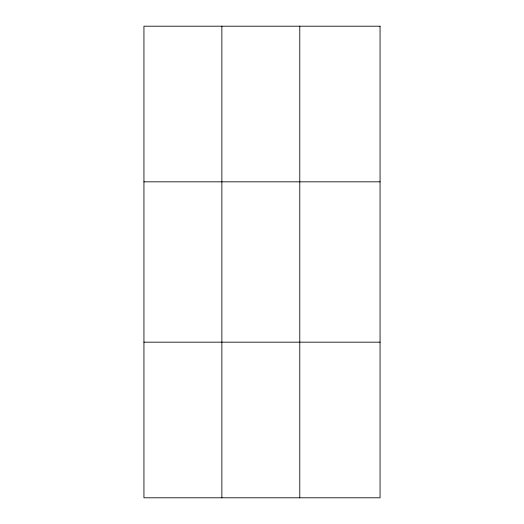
<?xml version="1.0" encoding="UTF-8"?>
<svg xmlns="http://www.w3.org/2000/svg" width="524" height="524" viewBox="0 0 524 524"><rect width="100%" height="100%" fill="white"/><g stroke="black" fill="none" stroke-linecap="round" stroke-linejoin="round"><path stroke-width="0.79" d="M221.862 26.2L221.862 497.8M299.78 26.2L299.78 497.8M143.943 181.828L380.057 181.828M143.943 342.172L380.057 342.172M380.057 26.2L380.057 497.8L143.943 497.8L143.943 26.2L380.057 26.2"/></g></svg>
